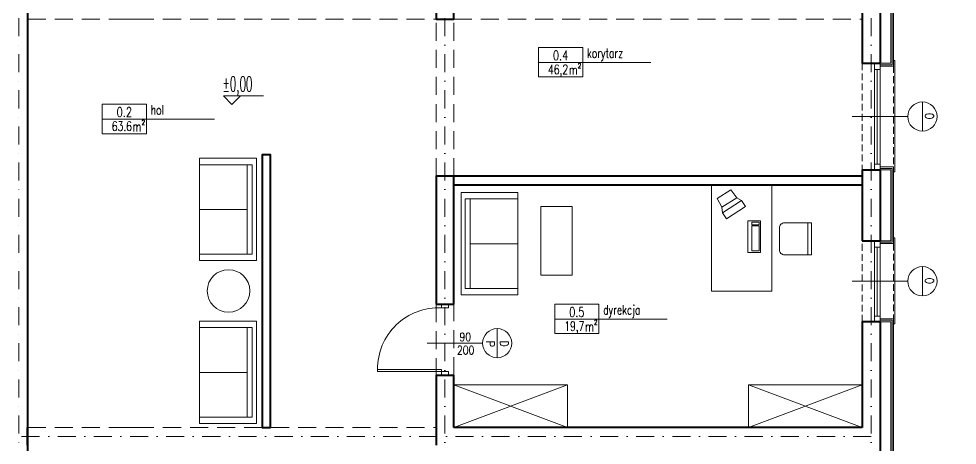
# Model space of a CAD drawing. Header units: millimetres. Extents: x -105266 to 178069, y 491 to 168574.
# Drawn here: x 10161 to 11482, y 27932 to 28533 of the extents above; entities that cross this region are included whole.
import ezdxf
from ezdxf.enums import TextEntityAlignment as Align

# ---------------------------------------------------------------- set-up
doc = ezdxf.new("R2010")
doc.units = ezdxf.units.MM
for name, pattern in [('DASHDOT', [25.4, 12.7, -6.35, 0, -6.35]), ('DASHED', [19.05, 12.7, -6.35]), ('HIDDEN2', [4.7625, 3.175, -1.5875])]:
    doc.linetypes.add(name, pattern=pattern)
doc.layers.get('defpoints').update_dxf_attribs({"color": 4})
for name, color, linetype, lineweight in [('A- NAD', 111, 'DASHED', 15), ('A-MEBLE', 253, 'Continuous', 5), ('A-OSIE', 7, 'DASHDOT', 0), ('A-SCIANY DZIAŁOWE', 1, 'Continuous', 40), ('A-STOLARKA OKIENNA', 1, 'Continuous', 5), ('A-WIDOK', 111, 'Continuous', 15), ('A-wykończenia', 6, 'Continuous', 13), ('A04_KONSTRUKCJA PONIZEJ', 2, 'HIDDEN2', 0), ('A07_DRZWI_OKNA', 4, 'Continuous', 5), ('A08_OPIS DRZWI_OKIEN', 9, 'Continuous', 9), ('A10_OPIS', 4, 'Continuous', 15), ('A14_KOTY', 4, 'Continuous', 5), ('A16_OPIS_POM', 2, 'Continuous', 9), ('sciany murowane', 3, 'Continuous', 40)]:
    doc.layers.add(name, color=color, linetype=linetype, lineweight=lineweight)
doc.styles.add('ROMANS', font='romans', dxfattribs={"width": 0.7})
doc.styles.add('WYM', font='ROMANS.SHX', dxfattribs={"width": 0.75})
doc.styles.add('X', font='ROMANS.shx', dxfattribs={"width": 0.5})
doc.dimstyles.new('PM-100', dxfattribs={"dimscale": 2.8, "dimtxt": 8, "dimasz": 0.5, "dimexe": 0, "dimexo": 0, "dimgap": 2, "dimtad": 1, "dimdec": 1, "dimrnd": 0.1, "dimzin": 13, "dimdsep": 46, "dimtxsty": 'ROMANS', "dimblk": 'Q', "dimcen": 0, "dimse1": 1, "dimse2": 1, "dimclrd": 256, "dimclre": 251, "dimclrt": 41, "dimadec": 1, "dimazin": 0, "dimtfac": 1, "dimtdec": 1, "dimtix": 1, "dimtmove": 1, "dimatfit": 0, "dimldrblk": 'NONE', "dimfxl": 1, "dimtolj": 1, "dimtzin": 13, "dimlwd": -1, "dimlwe": 0, "dimarcsym": 0})

# ---------------------------------------------------------------- blocks, each defined once
blk = doc.blocks.new('A$C555A746C')
at = {"layer": 'A-MEBLE'}
for p, q in [((7.1, 113.5), (19.6, 132.8)), ((19.6, 132.8), (31.9, 126.1)), ((31.9, 126.1), (18.4, 105)), ((39.7, 125.2), (22.3, 98.3)), ((48.1, 119.8), (30.8, 92.9)), ((31.9, 126.1), (39.7, 125.2)), ((39.7, 125.2), (48.1, 119.8)), ((7.1, 113.5), (18.4, 105)), ((18.4, 105), (22.3, 98.3)), ((30.8, 92.9), (22.3, 98.3)), ((50.8, 71.8), (50.8, 89.8)), ((50.8, 89.8), (95.3, 89.8)), ((52.8, 73.8), (52.8, 83.8)), ((52.8, 83.8), (56.8, 83.8)), ((56.8, 73.8), (56.8, 83.8)), ((57.8, 83.8), (93.3, 83.8)), ((57.8, 73.8), (57.8, 83.8)), ((93.3, 83.8), (93.3, 73.8)), ((95.3, 89.8), (95.3, 71.8)), ((95.3, 71.8), (50.8, 71.8)), ((56.8, 73.8), (52.8, 73.8)), ((93.3, 73.8), (57.8, 73.8))]:
    blk.add_line(p, q, dxfattribs=at)
at = {"layer": 'A-MEBLE', "linetype": 'Continuous'}
blk.add_line((53.8, 5), (98.8, 5), dxfattribs=at)
at = {"layer": 'A-MEBLE'}
blk.add_lwpolyline([(0, 55.8), (0, 140.8), (150, 140.8), (150, 55.8), (0, 55.8)], close=True, dxfattribs=at)
at = {"layer": 'A-MEBLE', "linetype": 'Continuous'}
blk.add_lwpolyline([(98.8, 38, 0.414214), (91.8, 45), (60.8, 45, 0.414214), (53.8, 38), (53.8, 0), (98.8, 0)], format="xyb", close=True, dxfattribs=at)
blk = doc.blocks.new('LOVESET6')
at = {"layer": 'A-MEBLE', "linetype": 'Continuous'}
for p, q in [((41.75, 0), (41.75, -40.00001)), ((-25.75, -3), (37.25, -3)), ((-25.75, -40.00001), (-25.75, -3)), ((-25.75, -6.5), (37.25, -6.5)), ((5.75, -40.00001), (5.75, -6.5)), ((37.25, -3), (37.25, -40.00001))]:
    blk.add_line(p, q, dxfattribs=at)
for points in [[(41.75, -40.00001), (-30.25, -40.00001), (-30.25, 0), (30.25, 0)], [(30.25, 0), (41.75, 0)]]:
    blk.add_lwpolyline(points, dxfattribs=at)
blk = doc.blocks.new('opis-pomieszczenie')
for p, q in [((0, 21.8), (0, -21.4)), ((-64.8, 0), (99.9, 0))]:
    blk.add_line(p, q)
blk.add_lwpolyline([(0, 21.8), (-64.8, 21.8), (-64.8, -21.4), (0, -21.4)])
at = {"style": 'ROMANS', "width": 0.7}
for s, height, p in [('m', 14.3, (-13.8, -18)), ('2', 7.15, (-4.6, -8.4))]:
    blk.add_text(s, height=height, dxfattribs=at).set_placement(p, align=Align.CENTER)
blk.add_attdef('NR', text='', height=14.3, dxfattribs=at).set_placement((-32.4, 2.8), align=Align.CENTER)
for tag, p in [('POMIESZCZENIE', (6.3, 3.9)), ('POS', (6.3, -17.6))]:
    blk.add_attdef(tag, p, '', height=14.3, dxfattribs=at)
blk.add_attdef('POW', text='', height=14.3, dxfattribs=at).set_placement((-27, -17.4), align=Align.RIGHT)
blk = doc.blocks.new('A$C0A0820CA')
at = {"layer": 'A-STOLARKA OKIENNA'}
for points in [[(5, 5), (5, 95), (8, 95), (8, 5)], [(0, 5), (5, 5), (5, -5), (0, -5)], [(95, 5), (100, 5), (100, -5), (95, -5)]]:
    blk.add_lwpolyline(points, close=True, dxfattribs=at)
blk.add_arc((8.4, 8.4), 86.6, 357.7776, 90.2803, dxfattribs=at)
blk = doc.blocks.new('drzwi opis')
for p, q in [((-29.3, 124.9), (29.3, 124.9)), ((0, 95.6), (0, -15.6))]:
    blk.add_line(p, q)
blk.add_circle((0, 124.9), 29.3)
at = {"style": 'ROMANS', "width": 0.7}
for tag, p in [('WDNR', (1.1, 127.5)), ('WDPPOZ', (0, 102.7))]:
    blk.add_attdef(tag, text='', height=17, dxfattribs=at).set_placement(p, align=Align.CENTER)
for tag, p in [('WDS', (-4.1, -6)), ('WDH', (22.5, -6.4))]:
    blk.add_attdef(tag, text='', height=17, rotation=90, dxfattribs=at).set_placement(p, align=Align.CENTER)
blk = doc.blocks.new('poziom miekki')
for p, q in [((15.76, 4.24), (-4.24, 4.24)), ((-4.24, 4.24), (0, 0)), ((0, 0), (4.24, 4.24))]:
    blk.add_line(p, q)
at = {"color": 0, "style": 'ROMANS', "width": 0.7}
blk.add_attdef('H?', (-4.24, 8.19), '', height=7.5, dxfattribs=at)
blk = doc.blocks.new('Q')
for p, q in [((-4, 0), (4, 0)), ((0, 8), (0, -8))]:
    blk.add_line(p, q)
at = {"const_width": 0.7}
blk.add_lwpolyline([(4, 4), (-4, -4)], dxfattribs=at)
blk = doc.blocks.new('*D552')
at = {"layer": 'A10_OPIS', "transparency": 16777216}
blk.add_line((11842.6, 27345.9), (11842.6, 27943.1), dxfattribs=at)
at = {"layer": 'defpoints', "color": 0, "transparency": 16777216}
for p in [(11561.1, 27944.5), (11842.6, 27944.5), (11332.6, 27344.5)]:
    blk.add_point(p, dxfattribs=at)
at = {"layer": 'A10_OPIS', "transparency": 16777216, "xscale": 1.399999999999999, "yscale": 1.399999999999999, "zscale": 1.399999999999999}
for p, rotation in [((11842.6, 27944.5), 90), ((11842.6, 27344.5), 270)]:
    blk.add_blockref('Q', p, dxfattribs=dict(at, rotation=rotation))
at = {"layer": 'A10_OPIS', "color": 41, "transparency": 16777216, "insert": (11825.8, 27644.5), "char_height": 22.4, "attachment_point": 5, "rotation": 90, "style": 'ROMANS'}
blk.add_mtext('\\A1;600', dxfattribs=at)
blk = doc.blocks.new('_None')

msp = doc.modelspace()

# ---------------------------------------------------------------- linework, layer by layer
at = {"layer": 'A- NAD', "ltscale": 2}
for p, q in [((10173.59, 28531.99), (10748.59, 28531.99)), ((10748.59, 28310.99), (10748.59, 28531.99)), ((10773.59, 28310.99), (10773.59, 28531.99)), ((10773.59, 28531.99), (11348.59, 28531.99)), ((10748.59, 28130.74), (10748.59, 28030.74)), ((10773.59, 28030.74), (10773.59, 28130.74)), ((10173.59, 27956.99), (10748.59, 27956.99))]:
    msp.add_line(p, q, dxfattribs=at)
at = {"layer": 'A-MEBLE'}
for p, q in [((10333.59, 28531.99), (10293.59, 28531.99)), ((10933.59, 28016.99), (10773.59, 28016.99)), ((10933.59, 27956.99), (10773.59, 28016.99)), ((10773.59, 27956.99), (10933.59, 28016.99)), ((10933.59, 28016.99), (10933.59, 27956.99)), ((11348.59, 28016.99), (11188.59, 28016.99)), ((11348.59, 27956.99), (11188.59, 28016.99)), ((11188.59, 27956.99), (11348.59, 28016.99)), ((11188.59, 28016.99), (11188.59, 27956.99)), ((11348.59, 28016.99), (11348.59, 27956.99)), ((10333.59, 27956.99), (10293.59, 27956.99))]:
    msp.add_line(p, q, dxfattribs=at)
msp.add_lwpolyline([(10896.14, 28171.34), (10896.14, 28268.32), (10940.02, 28268.32), (10940.02, 28171.34)], close=True, dxfattribs=at)
msp.add_circle((10456.39, 28149.37), 29.9, dxfattribs=at)
at = {"layer": 'A-OSIE', "ltscale": 2}
for p, q in [((10161.09, 29144.49), (10161.09, 27344.49)), ((10761.09, 29144.49), (10761.09, 27344.49)), ((11361.09, 29144.49), (11361.09, 27344.49)), ((11361.09, 27944.49), (10161.09, 27944.49))]:
    msp.add_line(p, q, dxfattribs=at)
at = {"layer": 'A-SCIANY DZIAŁOWE'}
for p, q in [((11348.59, 28310.99), (10773.59, 28310.99)), ((10773.59, 28298.99), (11348.59, 28298.99))]:
    msp.add_line(p, q, dxfattribs=at)
msp.add_lwpolyline([(10515.59, 27956.99), (10515.59, 28340.99), (10503.59, 28340.99), (10503.59, 27956.99)], close=True, dxfattribs=at)
at = {"layer": 'A-WIDOK'}
for points in [[(11392.59, 28469.99), (11392.59, 28473.99), (11394.59, 28473.99), (11394.59, 28316.85), (11392.59, 28316.85)], [(11392.59, 28219.99), (11392.59, 28223.99), (11394.59, 28223.99), (11394.59, 28102.8), (11392.59, 28102.8)]]:
    msp.add_lwpolyline(points, dxfattribs=at)
at = {"layer": 'A-wykończenia'}
for p, q in [((11388.59, 28616.51), (11388.59, 28469.99)), ((11390.59, 28618.51), (11390.59, 28467.99)), ((11392.59, 28620.51), (11392.59, 28465.99)), ((11373.59, 28469.99), (11388.59, 28469.99)), ((11373.59, 28467.99), (11390.59, 28467.99)), ((11373.59, 28465.99), (11392.59, 28465.99)), ((11373.59, 28323.99), (11392.59, 28323.99)), ((11373.59, 28321.99), (11390.59, 28321.99)), ((11373.59, 28319.99), (11388.59, 28319.99)), ((11388.59, 28319.99), (11388.59, 28219.99)), ((11390.59, 28321.99), (11390.59, 28217.99)), ((11392.59, 28323.99), (11392.59, 28215.99)), ((11373.59, 28219.99), (11388.59, 28219.99)), ((11373.59, 28217.99), (11390.59, 28217.99)), ((11373.59, 28215.99), (11392.59, 28215.99)), ((11373.59, 28109.94), (11392.59, 28109.94)), ((11373.59, 28107.94), (11390.59, 28107.94)), ((11373.59, 28105.94), (11388.59, 28105.94)), ((11388.59, 28105.94), (11388.59, 27599.99)), ((11390.59, 28107.94), (11390.59, 27597.99)), ((11392.59, 28109.94), (11392.59, 27595.99))]:
    msp.add_line(p, q, dxfattribs=at)
at = {"layer": 'A04_KONSTRUKCJA PONIZEJ', "ltscale": 3}
for p, q in [((11348.59, 28469.99), (11348.59, 28319.99)), ((11392.59, 28465.99), (11392.59, 28323.99)), ((11348.59, 28105.94), (11348.59, 28219.99)), ((11392.59, 28215.99), (11392.59, 28107.5))]:
    msp.add_line(p, q, dxfattribs=at)
at = {"layer": 'A07_DRZWI_OKNA'}
for p, q in [((11365.59, 28460.99), (11373.59, 28460.99)), ((11369.59, 28460.99), (11369.59, 28327.99)), ((11365.59, 28327.99), (11373.59, 28327.99)), ((11365.59, 28210.99), (11373.59, 28210.99)), ((11369.59, 28210.99), (11369.59, 28113.94)), ((11365.59, 28113.94), (11373.59, 28113.94))]:
    msp.add_line(p, q, dxfattribs=at)
for points in [[(11373.59, 28319.99), (11373.59, 28469.99), (11365.59, 28469.99), (11365.59, 28319.99)], [(11373.59, 28105.94), (11373.59, 28219.99), (11365.59, 28219.99), (11365.59, 28105.94)]]:
    msp.add_lwpolyline(points, dxfattribs=at)
at = {"layer": 'sciany murowane'}
for p, q in [((10173.59, 29131.99), (10173.59, 27356.99)), ((11373.59, 28616.51), (11373.59, 28515.93)), ((11348.59, 28515.93), (11348.59, 28515.93)), ((11373.59, 28515.93), (11373.59, 28469.99)), ((11348.59, 28319.99), (11373.59, 28319.99)), ((11373.59, 28319.99), (11373.59, 28219.99)), ((11348.59, 28219.99), (11373.59, 28219.99)), ((10748.59, 28130.74), (10773.59, 28130.74)), ((11373.59, 28105.94), (11373.59, 27599.99)), ((10748.59, 28030.74), (10773.59, 28030.74)), ((10173.59, 27931.99), (10173.59, 27956.99)), ((11348.59, 27956.99), (10773.59, 27956.99)), ((10593.09, 27944.49), (10593.09, 27944.49))]:
    msp.add_line(p, q, dxfattribs=at)
for points in [[(10748.59, 29131.99), (10748.59, 28531.99), (10773.59, 28531.99), (10773.59, 29131.99)], [(11348.59, 28616.51), (11348.59, 28469.99), (11373.59, 28469.99)], [(11348.59, 28319.99), (11348.59, 28219.99)], [(10773.59, 28130.74), (10773.59, 28310.99), (10748.59, 28310.99), (10748.59, 28130.74)], [(11373.59, 28105.94), (11348.59, 28105.94), (11348.59, 27956.99)], [(10748.59, 28030.74), (10748.59, 27931.99)], [(10773.59, 27956.99), (10773.59, 28030.74)]]:
    msp.add_lwpolyline(points, dxfattribs=at)

# ---------------------------------------------------------------- block references
at = {"yscale": 2, "zscale": 2}
for p, xscale, rotation in [((10495.62, 28275.61), 2, 269.9999999999999), ((10783.69, 28204.31), 2, 90), ((10495.62, 28023.13), -2, 270.0000000000001)]:
    msp.add_blockref('LOVESET6', p, dxfattribs=dict(at, xscale=xscale, rotation=rotation))
at = {"xscale": -1, "rotation": 90}
msp.add_blockref('A$C555A746C', (11277.02, 28298.99), dxfattribs=at)
at = {"rotation": 90.00000000000001}
msp.add_blockref('A$C0A0820CA', (10761.09, 28030.74), dxfattribs=at)
at = {"layer": 'A08_OPIS DRZWI_OKIEN'}
ref = msp.add_blockref('drzwi opis', (11345.51, 28394.99), dxfattribs=dict(at, xscale=-0.702000000001135, yscale=0.702000000001135, zscale=0.702000000001135, rotation=270))
ref.add_attrib('WDNR', 'O', dxfattribs={"layer": '0', "height": 11.93, "rotation": 90, "style": 'WYM', "width": 0.8}).set_placement((11449.13, 28395.64), align=Align.CENTER)
ref = msp.add_blockref('drzwi opis', (11345.51, 28162.96), dxfattribs=dict(at, xscale=-0.702000000001135, yscale=0.702000000001135, zscale=0.702000000001135, rotation=270))
ref.add_attrib('WDNR', 'O', dxfattribs={"layer": '0', "height": 11.93, "rotation": 90, "style": 'WYM', "width": 0.8}).set_placement((11449.13, 28163.61), align=Align.CENTER)
ref = msp.add_blockref('drzwi opis', (10746.9, 28075.74), dxfattribs=dict(at, xscale=0.702000000001135, yscale=0.702000000001135, zscale=0.702000000001135, rotation=270))
ref.add_attrib('WDNR', 'D', dxfattribs={"layer": '0', "height": 11.93, "rotation": 270, "style": 'WYM', "width": 0.8}).set_placement((10838.58, 28075.09), align=Align.CENTER)
ref.add_attrib('WDPPOZ', 'P', dxfattribs={"layer": '0', "height": 11.93, "rotation": 270, "style": 'WYM', "width": 0.8}).set_placement((10818.99, 28074.82), align=Align.CENTER)
ref.add_attrib('WDS', '90', dxfattribs={"layer": '0', "height": 11.934, "style": 'WYM', "width": 0.8}).set_placement((10789.72, 28078.6), align=Align.CENTER)
ref.add_attrib('WDH', '200', dxfattribs={"layer": '0', "height": 11.934, "style": 'WYM', "width": 0.8}).set_placement((10790.24, 28059.95), align=Align.CENTER)
at = {"layer": 'A14_KOTY'}
ref = msp.add_blockref('poziom miekki', (10461.12, 28412.09), dxfattribs=dict(at, xscale=2.834999999940919, yscale=2.834999999940919, zscale=2.834999999940919))
ref.add_attrib('H?', '%%P0,00', (10448.18, 28430.3), dxfattribs={"layer": '0', "color": 0, "height": 21.263, "style": 'X', "width": 0.5})
at = {"layer": 'A16_OPIS_POM'}
ref = msp.add_blockref('opis-pomieszczenie', (10954.95, 28471.26), dxfattribs=dict(at, xscale=0.9600000000064028, yscale=0.9600000000064028, zscale=0.9600000000064028))
ref.add_attrib('NR', '0.4', dxfattribs={"layer": '0', "height": 13.44, "style": 'ROMANS', "width": 0.75}).set_placement((10923.86, 28474.41), align=Align.CENTER)
ref.add_attrib('POMIESZCZENIE', 'korytarz', (10961, 28477.57), dxfattribs={"layer": '0', "height": 13.44, "style": 'ROMANS', "width": 0.7})
ref.add_attrib('POW', '46,2', dxfattribs={"layer": '0', "height": 13.44, "style": 'ROMANS', "width": 0.7}).set_placement((10934.51, 28454.55), align=Align.RIGHT)
ref = msp.add_blockref('opis-pomieszczenie', (10340.77, 28391.34), dxfattribs=dict(at, xscale=0.9600000000064028, yscale=0.9600000000064028, zscale=0.9600000000064028))
ref.add_attrib('NR', '0.2', dxfattribs={"layer": '0', "height": 13.44, "style": 'ROMANS', "width": 0.75}).set_placement((10309.68, 28394.49), align=Align.CENTER)
ref.add_attrib('POMIESZCZENIE', 'hol', (10346.82, 28397.64), dxfattribs={"layer": '0', "height": 13.44, "style": 'ROMANS', "width": 0.7})
ref.add_attrib('POW', '63.6', dxfattribs={"layer": '0', "height": 13.44, "style": 'ROMANS', "width": 0.7}).set_placement((10320.32, 28374.63), align=Align.RIGHT)
ref = msp.add_blockref('opis-pomieszczenie', (10977.78, 28109.68), dxfattribs=dict(at, xscale=0.9600000000064028, yscale=0.9600000000064028, zscale=0.9600000000064028))
ref.add_attrib('NR', '0.5', dxfattribs={"layer": '0', "height": 13.44, "style": 'ROMANS', "width": 0.75}).set_placement((10946.69, 28112.83), align=Align.CENTER)
ref.add_attrib('POMIESZCZENIE', 'dyrekcja', (10983.83, 28115.99), dxfattribs={"layer": '0', "height": 13.44, "style": 'ROMANS', "width": 0.7})
ref.add_attrib('POW', '19,7', dxfattribs={"layer": '0', "height": 13.44, "style": 'ROMANS', "width": 0.7}).set_placement((10957.33, 28092.97), align=Align.RIGHT)

# ---------------------------------------------------------------- dimensions: what is measured, and where the dimension line sits
at = {"layer": 'A10_OPIS'}
dim = msp.add_linear_dim(base=(11842.59, 27944.49), p1=(11332.59, 27344.49), p2=(11561.09, 27944.49), angle=90, dimstyle='PM-100', dxfattribs=at)
dim.commit()
dim.dimension.update_dxf_attribs({"geometry": '*D552', "text_midpoint": (11825.79, 27644.49)})

doc.saveas('drawing.dxf')
